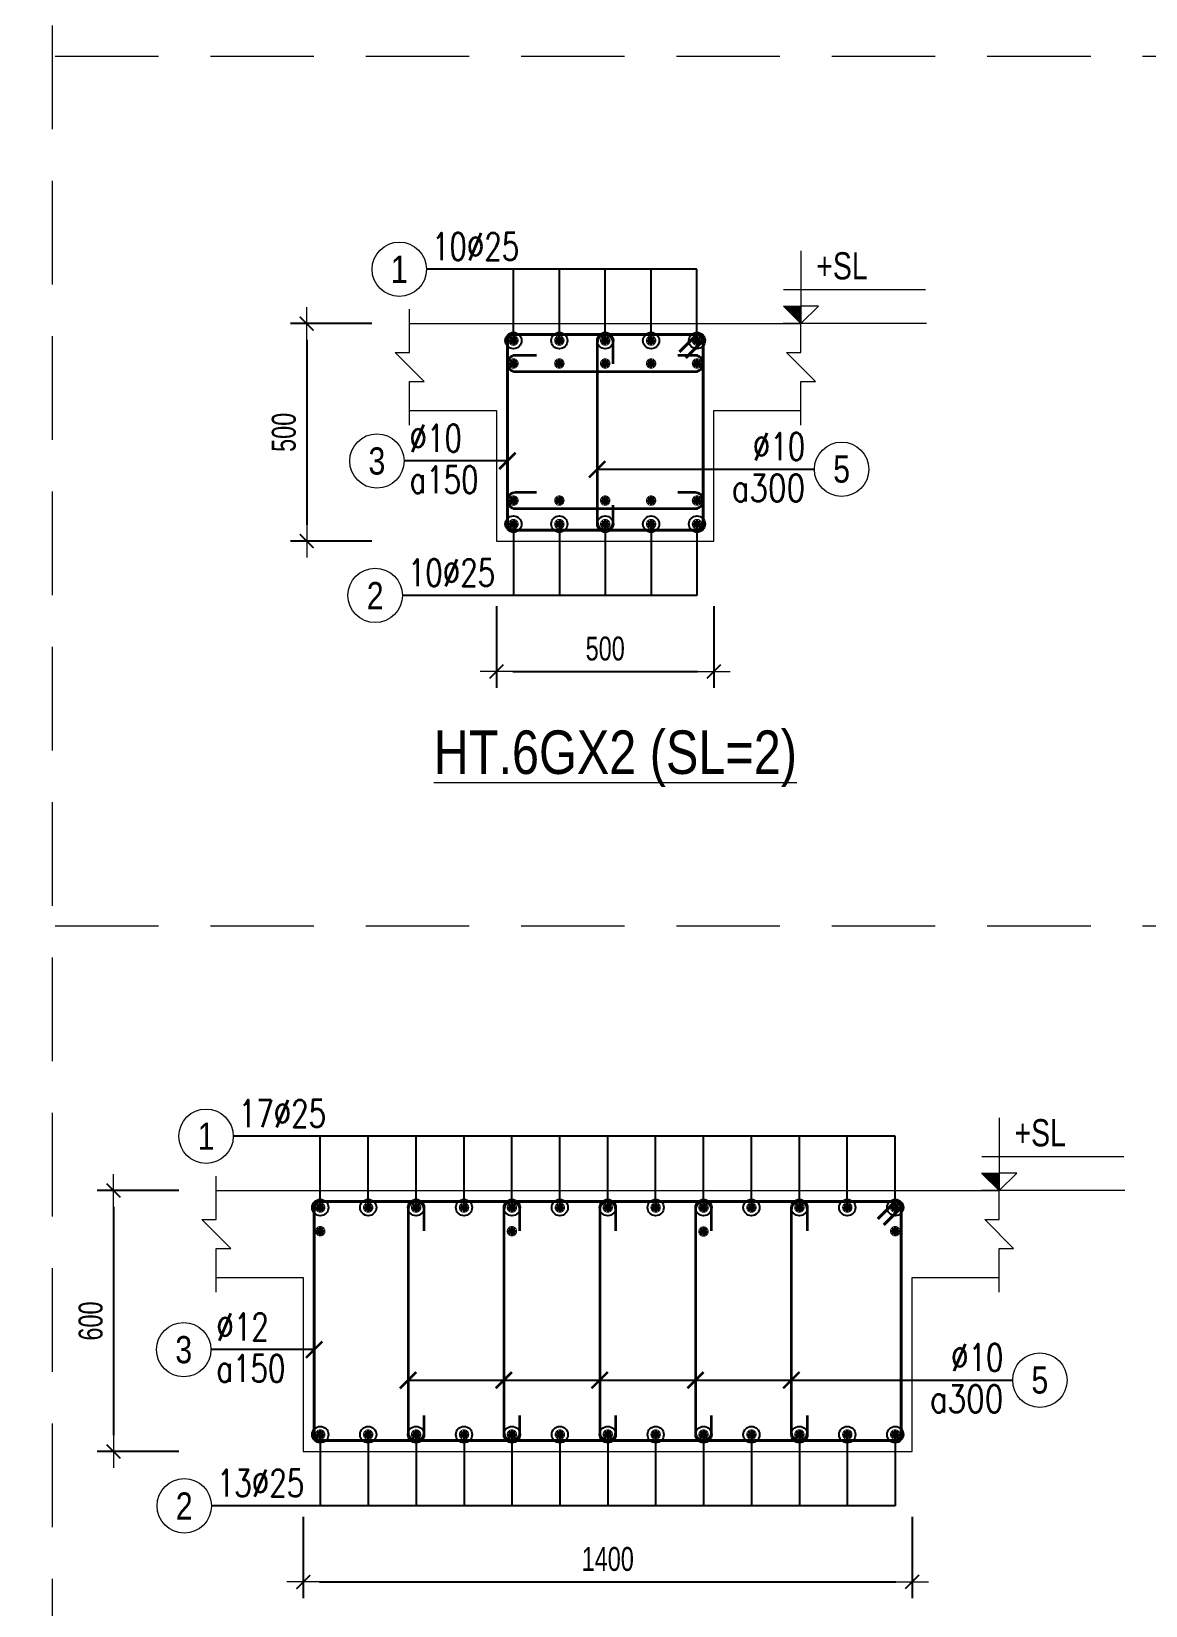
# Model space of a CAD drawing. Header units: millimetres. Extents: x 225489 to 327520, y -235866 to -221866.
# Drawn here: x 254151 to 256713, y -229428 to -225809 of the extents above; entities that cross this region are included whole.
import ezdxf
from ezdxf.enums import TextEntityAlignment as Align

# ---------------------------------------------------------------- set-up
doc = ezdxf.new("R2010")
doc.units = ezdxf.units.MM
doc.header["$PDMODE"] = 3
doc.linetypes.add('HIDDEN2', pattern=[4.762499999999999, 3.175, -1.5875])
doc.layers.get('0').update_dxf_attribs({"lineweight": 20})
doc.layers.get('Defpoints').update_dxf_attribs({"color": 151, "lineweight": 9})
for name, color, linetype, lineweight in [('NDC_S_ANNO', 7, 'Continuous', 20), ('NDC_S_CONTINUOUS', 3, 'Continuous', 20), ('NDC_S_DIM', 1, 'Continuous', 15), ('NDC_S_HIDDEN', 8, 'HIDDEN2', 13), ('NDC_S_REBAR', 4, 'Continuous', 35), ('NDC_S_STIRRUP', 4, 'Continuous', 40), ('NDC_S_TEXT SYMBOL', 7, 'Continuous', 20), ('NDC_S_THIN LINE', 8, 'Continuous', 9), ('NDC_S_VN TEXT', 7, 'Continuous', 20)]:
    doc.layers.add(name, color=color, linetype=linetype, lineweight=lineweight)
doc.styles.add('ARIAL', font='arial.ttf', dxfattribs={"width": 0.8})
doc.styles.add('NDC_ANNO', font='', dxfattribs={"width": 0.8})
doc.styles.add('NDC_DIM', font='', dxfattribs={"width": 0.75})
doc.styles.add('NDC_EN TXT', font='romans.shx', dxfattribs={"width": 0.8})
doc.styles.get('NDC_ANNO').set_extended_font_data('Dotum')
doc.styles.get('NDC_DIM').set_extended_font_data('Dotum')
doc.dimstyles.new('NDC_dim_25', dxfattribs={"dimscale": 25, "dimtxt": 2.2, "dimasz": 1.5, "dimexe": 1.5, "dimexo": 2.5, "dimgap": 1, "dimtad": 1, "dimdec": 0, "dimzin": 0, "dimdsep": 46, "dimtxsty": 'NDC_DIM', "dimblk": 'DIMMARK', "dimcen": 0.09, "dimdle": 1.2, "dimclrd": 1, "dimclre": 1, "dimclrt": 3, "dimadec": 0, "dimazin": 0, "dimtfac": 1, "dimtdec": 0, "dimtix": 1, "dimtofl": 0, "dimtmove": 0, "dimatfit": 3, "dimfxl": 6, "dimfxlon": 1, "dimtolj": 1, "dimtzin": 0, "dimarcsym": 0})

# ---------------------------------------------------------------- blocks, each defined once
blk = doc.blocks.new('kata_block_TD')
at = {"color": 6, "linetype": 'ByBlock', "lineweight": -2, "style": 'ARIAL', "width": 0.8}
blk.add_attdef('SECTDET2', text='', height=5, dxfattribs=at).set_placement((0, 7.970649532882817), align=Align.CENTER)
at = {"color": 0, "linetype": 'ByBlock', "lineweight": -2, "style": 'ARIAL', "width": 0.8}
blk.add_attdef('SECTDET1', text='', height=5, dxfattribs=at).set_placement((0, 1.470649532882817), align=Align.CENTER)
at = {"color": 3, "lineweight": 25, "style": 'ARIAL', "width": 0.8}
blk.add_attdef('SSCALE', text='', height=2.5, dxfattribs=at).set_placement((0, -3.998868953555331), align=Align.CENTER)
blk = doc.blocks.new('kata_block_CT')
at = {"layer": 'NDC_S_ANNO'}
blk.add_hatch(color=3, dxfattribs=at).paths.add_polyline_path([(0, 1.596954857557648), (-1.612010908633238, 1.596954857557648), (0, 0)])
at = {"layer": 'NDC_S_ANNO', "ltscale": 50}
h = blk.add_hatch(dxfattribs=at)
h.set_pattern_fill('ANSI31', color=256, scale=1.406250541793835, style=0)
h.set_pattern_definition([(45.00000000000001, (0, 5.456968210637569e-12), (-3.157122508925224, 3.157122508925225), [])])
h.paths.add_polyline_path([(0, 1.596954857557648), (0, 0), (1.612010908924276, 1.596954857557648)])
for p, q in [((-1.592704896858777, 3.140833880479477), (11.46947077315417, 3.140833880479477)), ((11.56125648126181, 5.456968210637569e-12), (-1.63869572513795, 5.456968210637569e-12))]:
    blk.add_line(p, q, dxfattribs=at)
for points in [[(0, 6.69495074864426), (0, 0)], [(0, 0), (-1.612010908924276, 1.596954857557648), (0, 1.596954857557648)], [(0, 0), (1.612010908924276, 1.596954857557648), (0, 1.596954857557648)]]:
    blk.add_lwpolyline(points, dxfattribs=at)
at = {"layer": 'NDC_S_ANNO', "color": 8, "ltscale": 50}
blk.add_lwpolyline([(0, 0), (-1.612010908633238, 1.596954857557648), (0, 1.596954857557648)], dxfattribs=at)
at = {"layer": 'NDC_S_TEXT SYMBOL', "color": 3, "style": 'NDC_ANNO', "width": 0.8}
blk.add_attdef('CT', (1.409564409346785, 4.068271311703938), '', height=2.5, dxfattribs=at)
blk = doc.blocks.new('DIMMARK')
at = {"layer": 'NDC_S_DIM', "color": 1}
blk.add_line((-1.5, 0), (1, 0), dxfattribs=at)
at = {"layer": 'NDC_S_DIM', "color": 2, "const_width": 0.1}
blk.add_lwpolyline([(-0.4242640687119285, -0.4242640687119285), (0.4242640687119285, 0.4242640687119285)], dxfattribs=at)
blk = doc.blocks.new('*D116')
at = {"layer": 'Defpoints', "color": 0, "transparency": 16777216}
for p in [(255220.6489089042, -226980.4652427746), (255720.6489089042, -226980.4652427746), (255720.6489089042, -227280.4652427746)]:
    blk.add_point(p, dxfattribs=at)
at = {"layer": 'NDC_S_DIM', "color": 1, "lineweight": -2, "transparency": 16777216}
for p, q in [((255220.6489089042, -227130.4652427746), (255220.6489089042, -227317.9652427746)), ((255720.6489089042, -227130.4652427746), (255720.6489089042, -227317.9652427746)), ((255258.1489089042, -227280.4652427746), (255683.1489089042, -227280.4652427746))]:
    blk.add_line(p, q, dxfattribs=at)
at = {"layer": 'NDC_S_DIM', "color": 1, "lineweight": -2, "transparency": 16777216, "xscale": 37.5, "yscale": 37.5, "zscale": 37.5, "rotation": 180}
blk.add_blockref('DIMMARK', (255220.6489089042, -227280.4652427746), dxfattribs=at)
at = {"layer": 'NDC_S_DIM', "color": 1, "lineweight": -2, "transparency": 16777216, "xscale": 37.5, "yscale": 37.5, "zscale": 37.5}
blk.add_blockref('DIMMARK', (255720.6489089042, -227280.4652427746), dxfattribs=at)
at = {"layer": 'NDC_S_DIM', "color": 3, "transparency": 16777216, "insert": (255470.6489089042, -227227.9652427746), "char_height": 55.00000000000001, "attachment_point": 5, "style": 'NDC_DIM'}
blk.add_mtext('\\A1;500', dxfattribs=at)
blk = doc.blocks.new('*D117')
at = {"layer": 'Defpoints', "color": 0, "transparency": 16777216}
for p in [(255290.3220334485, -226480.4652427746), (254784.3220334485, -226980.4652427746), (255290.3220334485, -226980.4652427746)]:
    blk.add_point(p, dxfattribs=at)
at = {"layer": 'NDC_S_DIM', "color": 1, "lineweight": -2, "transparency": 16777216}
for p, q in [((254934.3220334485, -226480.4652427746), (254746.8220334485, -226480.4652427746)), ((254784.3220334485, -226517.9652427746), (254784.3220334485, -226942.9652427746)), ((254934.3220334485, -226980.4652427746), (254746.8220334485, -226980.4652427746))]:
    blk.add_line(p, q, dxfattribs=at)
at = {"layer": 'NDC_S_DIM', "color": 1, "lineweight": -2, "transparency": 16777216, "xscale": 37.5, "yscale": 37.5, "zscale": 37.5}
for p, rotation in [((254784.3220334485, -226480.4652427746), 90), ((254784.3220334485, -226980.4652427746), 270)]:
    blk.add_blockref('DIMMARK', p, dxfattribs=dict(at, rotation=rotation))
at = {"layer": 'NDC_S_DIM', "color": 3, "transparency": 16777216, "insert": (254731.8220334486, -226730.4652427745), "char_height": 55.00000000000001, "attachment_point": 5, "rotation": 90, "style": 'NDC_DIM'}
blk.add_mtext('\\A1;500', dxfattribs=at)
blk = doc.blocks.new('kata_block_THEP')
at = {"layer": 'NDC_S_REBAR', "color": 0}
for p, q in [((-0.5, 0), (0.5, 0)), ((-0.3535533905960619, 0.353553390592424), (0.3535533905960619, -0.353553390592424)), ((0.3535533905960619, 0.353553390592424), (-0.3535533905960619, -0.353553390592424)), ((0, 0.5), (0, -0.5))]:
    blk.add_line(p, q, dxfattribs=at)
at = {"layer": 'NDC_S_REBAR', "color": 0, "const_width": 0.08333333333333334}
blk.add_lwpolyline([(-0.5, -1.818989403545856e-12, 1), (0.5000000000145519, -1.818989403545856e-12, 1), (-0.5, -1.818989403545856e-12, 1)], format="xyb", dxfattribs=at)
blk = doc.blocks.new('*U11')
blk.add_circle((-2.5, 0), 2.5)
at = {"layer": 'NDC_S_VN TEXT', "color": 3, "style": 'NDC_EN TXT', "width": 0.75}
blk.add_attdef('DK1', (0.5, 0.8455043070534884), '', height=2.5, dxfattribs=at)
at = {"layer": 'NDC_S_VN TEXT', "color": 7, "style": 'ARIAL', "width": 0.8}
blk.add_attdef('SH2', text='', height=2.5, dxfattribs=at).set_placement((-2.5, 0), align=Align.MIDDLE)
blk = doc.blocks.new('*U12')
blk.add_circle((-2.5, 0), 2.5)
at = {"layer": 'NDC_S_VN TEXT', "color": 3, "style": 'NDC_EN TXT', "width": 0.75}
for tag, p in [('DK1', (0.5, 0.8455043070534884)), ('KC1', (0.5, -2.972544307831413))]:
    blk.add_attdef(tag, p, '', height=2.5, dxfattribs=at)
at = {"layer": 'NDC_S_VN TEXT', "color": 7, "style": 'ARIAL', "width": 0.8}
blk.add_attdef('SH2', text='', height=2.5, dxfattribs=at).set_placement((-2.5, 0), align=Align.MIDDLE)
blk = doc.blocks.new('*U15')
blk.add_circle((2.5, 0), 2.5)
at = {"layer": 'NDC_S_VN TEXT', "color": 3, "style": 'NDC_EN TXT'}
for tag, width, p in [('DK2', 0.75, (-0.85, 0.8455043070534884)), ('KC2', 0.8, (-0.85, -2.972544307831413))]:
    blk.add_attdef(tag, text='', height=2.5, dxfattribs=dict(at, width=width)).set_placement(p, align=Align.RIGHT)
at = {"layer": 'NDC_S_VN TEXT', "color": 7, "style": 'ARIAL', "width": 0.8}
blk.add_attdef('SH3', text='', height=2.5, dxfattribs=at).set_placement((2.5, 0), align=Align.MIDDLE)
blk = doc.blocks.new('*D130')
at = {"layer": 'Defpoints', "color": 0, "transparency": 16777216}
for p in [(254776.4469965662, -229073.9738189818), (256176.4469965662, -229073.9738189818), (256176.4469965662, -229373.9738189818)]:
    blk.add_point(p, dxfattribs=at)
at = {"layer": 'NDC_S_DIM', "color": 1, "lineweight": -2, "transparency": 16777216}
for p, q in [((254776.4469965662, -229223.9738189818), (254776.4469965662, -229411.4738189818)), ((256176.4469965662, -229223.9738189818), (256176.4469965662, -229411.4738189818)), ((254813.9469965662, -229373.9738189818), (256138.9469965662, -229373.9738189818))]:
    blk.add_line(p, q, dxfattribs=at)
at = {"layer": 'NDC_S_DIM', "color": 1, "lineweight": -2, "transparency": 16777216, "xscale": 37.5, "yscale": 37.5, "zscale": 37.5, "rotation": 180}
blk.add_blockref('DIMMARK', (254776.4469965662, -229373.9738189818), dxfattribs=at)
at = {"layer": 'NDC_S_DIM', "color": 1, "lineweight": -2, "transparency": 16777216, "xscale": 37.5, "yscale": 37.5, "zscale": 37.5}
blk.add_blockref('DIMMARK', (256176.4469965662, -229373.9738189818), dxfattribs=at)
at = {"layer": 'NDC_S_DIM', "color": 3, "transparency": 16777216, "insert": (255476.4469965662, -229321.4738189818), "char_height": 55.00000000000001, "attachment_point": 5, "style": 'NDC_DIM'}
blk.add_mtext('\\A1;1400', dxfattribs=at)
blk = doc.blocks.new('*D131')
at = {"layer": 'Defpoints', "color": 0, "transparency": 16777216}
for p in [(254846.1201211105, -228473.9738189818), (254340.1201211105, -229073.9738189818), (254846.1201211105, -229073.9738189818)]:
    blk.add_point(p, dxfattribs=at)
at = {"layer": 'NDC_S_DIM', "color": 1, "lineweight": -2, "transparency": 16777216}
for p, q in [((254490.1201211105, -228473.9738189818), (254302.6201211105, -228473.9738189818)), ((254340.1201211105, -228511.4738189818), (254340.1201211105, -229036.4738189818)), ((254490.1201211105, -229073.9738189818), (254302.6201211105, -229073.9738189818))]:
    blk.add_line(p, q, dxfattribs=at)
at = {"layer": 'NDC_S_DIM', "color": 1, "lineweight": -2, "transparency": 16777216, "xscale": 37.5, "yscale": 37.5, "zscale": 37.5}
for p, rotation in [((254340.1201211105, -228473.9738189818), 90), ((254340.1201211105, -229073.9738189818), 270)]:
    blk.add_blockref('DIMMARK', p, dxfattribs=dict(at, rotation=rotation))
at = {"layer": 'NDC_S_DIM', "color": 3, "transparency": 16777216, "insert": (254287.6201211106, -228773.9738189818), "char_height": 55.00000000000001, "attachment_point": 5, "rotation": 90, "style": 'NDC_DIM'}
blk.add_mtext('\\A1;600', dxfattribs=at)

msp = doc.modelspace()

# ---------------------------------------------------------------- linework, layer by layer
at = {"layer": 'NDC_S_CONTINUOUS'}
for points in [[(255020.6489089042, -226480.4652427746), (255220.6489089042, -226480.4652427746), (255220.6489089042, -226480.4652427746), (255720.6489089042, -226480.4652427746), (255720.6489089042, -226480.4652427746), (255920.6489089042, -226480.4652427746)], [(255020.6489089042, -226680.4652427746), (255220.6489089042, -226680.4652427746), (255220.6489089042, -226980.4652427746), (255720.6489089042, -226980.4652427746), (255720.6489089042, -226680.4652427746), (255920.6489089042, -226680.4652427746)], [(254576.4469965662, -228473.9738189818), (254776.4469965662, -228473.9738189818), (254776.4469965662, -228473.9738189818), (256176.4469965662, -228473.9738189818), (256176.4469965662, -228473.9738189818), (256376.4469965662, -228473.9738189818)], [(254576.4469965662, -228673.9738189818), (254776.4469965662, -228673.9738189818), (254776.4469965662, -229073.9738189818), (256176.4469965662, -229073.9738189818), (256176.4469965662, -228673.9738189818), (256376.4469965662, -228673.9738189818)]]:
    msp.add_lwpolyline(points, dxfattribs=at)
at = {"layer": 'NDC_S_HIDDEN', "ltscale": 75}
for p, q in [((254198.91826281, -221865.8761660784), (254198.91826281, -235865.8761660625)), ((264444.9620122843, -225865.8761660739), (246514.3854507044, -225865.8761660738)), ((264444.9620122843, -227865.8761660716), (246514.3854507044, -227865.8761660715))]:
    msp.add_line(p, q, dxfattribs=at)
at = {"layer": 'NDC_S_REBAR'}
for points in [[(255489.0809089042, -226572.8099327079), (255489.0809089042, -226523.896762898, 0.9999999999999999), (255452.2169089041, -226523.896762898), (255452.2169089041, -226937.0332427745, 0.9999999999999999), (255489.0809089042, -226937.0332427745), (255489.0809089042, -226897.7763517657, -0.414213562)], [(255312.9940787142, -226553.6912818608), (255264.0809089044, -226553.6912818608, 0.9999999999999999), (255264.0809089044, -226590.5552818609), (255677.2169089043, -226590.5552818609, 0.9999999999999999), (255677.2169089043, -226553.6912818608), (255637.9600178955, -226553.6912818608, -0.414213562)], [(255312.9940787142, -226868.981973224), (255264.0809089044, -226868.981973224, 0.9999999999999999), (255264.0809089044, -226905.8459732241), (255677.2169089043, -226905.8459732241, 0.9999999999999999), (255677.2169089043, -226868.981973224), (255637.9600178955, -226868.981973224, -0.414213562)], [(255054.3453334302, -228566.3185089151), (255054.3453334302, -228517.4053391053, 0.9999999999999999), (255017.4813334302, -228517.4053391053), (255017.4813334302, -229030.5418189817, 0.9999999999999999), (255054.3453334302, -229030.5418189817), (255054.3453334302, -228991.2849279729, -0.414213562)], [(255274.4126597022, -228566.3185089151), (255274.4126597022, -228517.4053391053, 0.9999999999999999), (255237.5486597022, -228517.4053391053), (255237.5486597022, -229030.5418189817, 0.9999999999999999), (255274.4126597022, -229030.5418189817), (255274.4126597022, -228991.2849279729, -0.414213562)], [(255494.7459930396, -228566.3185089151), (255494.7459930396, -228517.4053391053, 0.9999999999999999), (255457.8819930395, -228517.4053391053), (255457.8819930395, -229030.5418189818, 0.9999999999999999), (255494.7459930396, -229030.5418189818), (255494.7459930396, -228991.2849279729, -0.414213562)], [(255715.0793263769, -228566.3185089151), (255715.0793263769, -228517.4053391053, 0.9999999999999999), (255678.2153263769, -228517.4053391053), (255678.2153263769, -229030.5418189818, 0.9999999999999999), (255715.0793263769, -229030.5418189818), (255715.0793263769, -228991.2849279729, -0.414213562)], [(255935.4126597102, -228566.3185089152), (255935.4126597102, -228517.4053391053, 0.9999999999999999), (255898.5486597102, -228517.4053391053), (255898.5486597102, -229030.5418189818, 0.9999999999999999), (255935.4126597102, -229030.5418189818), (255935.4126597102, -228991.284927973, -0.414213562)]]:
    msp.add_lwpolyline(points, format="xyb", dxfattribs=at)
at = {"layer": 'NDC_S_STIRRUP'}
for points in [[(255641.6489089042, -226545.4652427746), (255681.6489089042, -226505.4652427746, -0.414213562), (255695.6489089042, -226519.4652427746), (255695.6489089042, -226941.4652427746, -0.414213562), (255681.6489089042, -226955.4652427746), (255259.6489089042, -226955.4652427746, -0.414213562), (255245.6489089042, -226941.4652427746), (255245.6489089042, -226519.4652427746, -0.414213562), (255259.6489089042, -226505.4652427746), (255681.6489089042, -226505.4652427746, -0.414213562), (255695.6489089042, -226519.4652427746), (255655.6489089042, -226559.4652427746)], [(256097.4469965662, -228538.9738189818), (256137.4469965662, -228498.9738189818, -0.414213562), (256151.4469965662, -228512.9738189818), (256151.4469965662, -229034.9738189818, -0.414213562), (256137.4469965662, -229048.9738189818), (254815.4469965662, -229048.9738189818, -0.414213562), (254801.4469965662, -229034.9738189818), (254801.4469965662, -228512.9738189818, -0.414213562), (254815.4469965662, -228498.9738189818), (256137.4469965662, -228498.9738189818, -0.414213562), (256151.4469965662, -228512.9738189818), (256111.4469965662, -228552.9738189818)]]:
    msp.add_lwpolyline(points, format="xyb", dxfattribs=at)
at = {"layer": 'NDC_S_THIN LINE'}
for points in [[(255020.6489089042, -226713.7985761079), (255020.6489089042, -226613.7985761079), (255053.9822422375, -226613.7985761079), (254987.3155755709, -226547.1319094412), (255020.6489089042, -226547.1319094412), (255020.6489089042, -226447.1319094412)], [(255920.6489089042, -226713.7985761079), (255920.6489089042, -226613.7985761079), (255953.9822422375, -226613.7985761079), (255887.3155755709, -226547.1319094412), (255920.6489089042, -226547.1319094412), (255920.6489089042, -226447.1319094412)], [(254576.4469965662, -228707.3071523151), (254576.4469965662, -228607.3071523151), (254609.7803298995, -228607.3071523151), (254543.1136632329, -228540.6404856484), (254576.4469965663, -228540.6404856484), (254576.4469965663, -228440.6404856484)], [(256376.4469965662, -228707.3071523151), (256376.4469965662, -228607.3071523151), (256409.7803298995, -228607.3071523151), (256343.1136632329, -228540.6404856484), (256376.4469965663, -228540.6404856484), (256376.4469965663, -228440.6404856484)]]:
    msp.add_lwpolyline(points, dxfattribs=at)

# ---------------------------------------------------------------- block references
at = {"layer": 'NDC_S_REBAR', "xscale": 22, "yscale": 22, "zscale": 22}
for p in [(255259.6489089042, -226519.4652427746), (255681.6489089042, -226519.4652427746), (255259.6489089042, -226572.1232818608), (255681.6489089042, -226572.1232818608), (255259.6489089042, -226887.413973224), (255365.1489089042, -226887.413973224), (255470.6489089042, -226887.413973224), (255576.1489089042, -226887.413973224), (255681.6489089042, -226887.413973224), (255259.6489089042, -226941.4652427746), (255365.1489089042, -226941.4652427746), (255470.6489089042, -226941.4652427746), (255576.1489089042, -226941.4652427746), (255681.6489089042, -226941.4652427746), (254815.4469965662, -228512.9738189818), (254925.6136632329, -228512.9738189818), (255035.7803298995, -228512.9738189818), (255145.9469965662, -228512.9738189818), (255256.1136632329, -228512.9738189818), (255366.2803298995, -228512.9738189818), (255476.4469965662, -228512.9738189818), (255586.6136632329, -228512.9738189818), (255696.7803298995, -228512.9738189818), (255806.9469965662, -228512.9738189818), (255917.1136632329, -228512.9738189818), (256027.2803298995, -228512.9738189818), (256137.4469965662, -228512.9738189818), (254815.4469965662, -228567.4467240676), (255256.1136632329, -228567.4467240676), (255696.6473263768, -228568.2760101614), (256137.4469965662, -228567.4467240676), (254815.4469965662, -229034.9738189818), (254925.6136632329, -229034.9738189818), (255035.7803298995, -229034.9738189818), (255145.9469965662, -229034.9738189818), (255256.1136632329, -229034.9738189818), (255366.2803298995, -229034.9738189818), (255476.4469965662, -229034.9738189818), (255586.6136632329, -229034.9738189818), (255696.7803298995, -229034.9738189818), (255806.9469965662, -229034.9738189818), (255917.1136632329, -229034.9738189818), (256027.2803298995, -229034.9738189818), (256137.4469965662, -229034.9738189818)]:
    msp.add_blockref('kata_block_THEP', p, dxfattribs=at)
at = {"layer": 'NDC_S_REBAR', "xscale": -22, "yscale": 22, "zscale": 22, "rotation": 180}
for p in [(255365.1489089042, -226519.4652427746), (255470.6489089042, -226519.4652427746), (255576.1489089042, -226519.4652427746), (255365.1489089042, -226572.1232818608), (255470.6489089042, -226572.1232818608), (255576.1489089042, -226572.1232818608)]:
    msp.add_blockref('kata_block_THEP', p, dxfattribs=at)
at = {"layer": 'NDC_S_THIN LINE', "xscale": 25, "yscale": 25, "zscale": 25}
for name, p, values in [('*U11', (255059.6489089042, -226355.4652427746), {'SH2': '1', 'DK1': '10%%c25'}), ('*U12', (255008.1489089042, -226796.2859133841), {'SH2': '3', 'DK1': '%%c10', 'KC1': 'a150'}), ('*U15', (255951.7051077684, -226815.3815056614), {'SH3': '5', 'DK2': '%%c10', 'KC2': 'a300'}), ('*U11', (255004.1904610557, -227105.4652427746), {'SH2': '2', 'DK1': '10%%c25'}), ('*U11', (254615.4469965662, -228348.9738189818), {'SH2': '1', 'DK1': '17%%c25'}), ('*U12', (254563.9469965662, -228839.7944895914), {'SH2': '3', 'DK1': '%%c12', 'KC1': 'a150'}), ('*U15', (256407.5031954304, -228909.964225858), {'SH3': '5', 'DK2': '%%c10', 'KC2': 'a300'}), ('*U11', (254565.1380281894, -229198.9738189818), {'SH2': '2', 'DK1': '13%%c25'})]:
    msp.add_blockref(name, p, dxfattribs=at).add_auto_attribs(values)
at = {"layer": 'NDC_S_VN TEXT', "xscale": 25, "yscale": 25, "zscale": 25}
for p in [(255920.6489089042, -226480.4652427746), (256376.4469965662, -228473.9738189818)]:
    msp.add_blockref('kata_block_CT', p, dxfattribs=at).add_auto_attribs({'CT': '+SL'})
at = {"layer": 'NDC_S_VN TEXT'}
ref = msp.add_blockref('kata_block_TD', (255493.9072832618, -227545.3708897116), dxfattribs=dict(at, xscale=20, yscale=20, zscale=20))
ref.add_attrib('SECTDET1', '%%uHT.6GX2 (SL=2)', dxfattribs={"layer": '0', "color": 0, "linetype": 'ByBlock', "lineweight": -2, "height": 100, "style": 'ARIAL', "width": 0.8}).set_placement((255493.9072832618, -227515.9578990539), align=Align.CENTER)

# ---------------------------------------------------------------- dimensions: what is measured, and where the dimension line sits
at = {"layer": 'NDC_S_DIM'}
for base, p1, p2, picture, middle in [((254784.3220334485, -226980.4652427746), (255290.3220334485, -226480.4652427746), (255290.3220334485, -226980.4652427746), '*D117', (254731.8220334486, -226730.4652427745)), ((254340.1201211105, -229073.9738189818), (254846.1201211105, -228473.9738189818), (254846.1201211105, -229073.9738189818), '*D131', (254287.6201211106, -228773.9738189818))]:
    dim = msp.add_linear_dim(base=base, p1=p1, p2=p2, angle=270, dimstyle='NDC_dim_25', dxfattribs=at)
    dim.commit()
    dim.dimension.update_dxf_attribs({"geometry": picture, "text_midpoint": middle})
for base, p1, p2, picture, middle in [((255720.6489089042, -227280.4652427746), (255220.6489089042, -226980.4652427746), (255720.6489089042, -226980.4652427746), '*D116', (255470.6489089042, -227227.9652427746)), ((256176.4469965662, -229373.9738189818), (254776.4469965662, -229073.9738189818), (256176.4469965662, -229073.9738189818), '*D130', (255476.4469965662, -229321.4738189818))]:
    dim = msp.add_linear_dim(base=base, p1=p1, p2=p2, dimstyle='NDC_dim_25', dxfattribs=at)
    dim.commit()
    dim.dimension.update_dxf_attribs({"geometry": picture, "text_midpoint": middle})

# ---------------------------------------------------------------- leaders
at = {"layer": 'NDC_S_THIN LINE'}
for points, override in [([(255259.6489089042, -226519.4652427746), (255259.6489089042, -226355.4652427746), (255059.6489089042, -226355.4652427746)], {"dimldrblk": 'DotBlank'}), ([(255365.1489089042, -226519.4652427746), (255365.1489089042, -226355.4652427746), (255059.6489089042, -226355.4652427746)], {"dimldrblk": 'DotBlank'}), ([(255470.6489089043, -226519.4652427745), (255470.6489089043, -226355.4652427745), (255059.6489089042, -226355.4652427746)], {"dimldrblk": 'DotBlank'}), ([(255576.1489089043, -226519.4652427745), (255576.1489089043, -226355.4652427745), (255059.6489089042, -226355.4652427746)], {"dimldrblk": 'DotBlank'}), ([(255681.6489089042, -226519.4652427746), (255681.6489089042, -226355.4652427746), (255059.6489089042, -226355.4652427746)], {"dimldrblk": 'DotBlank'}), ([(255245.6489089042, -226796.2859133841), (255008.1489089042, -226796.2859133841)], {"dimldrblk": 'ArchTick'}), ([(255452.2169089041, -226815.3815056614), (255951.7051077684, -226815.3815056614)], {"dimldrblk": 'ArchTick'}), ([(255259.6489089042, -226941.4652427746), (255259.6489089042, -227105.4652427746), (255004.1904610557, -227105.4652427746)], {"dimldrblk": 'DotBlank'}), ([(255365.1489089042, -226941.4652427746), (255365.1489089042, -227105.4652427746), (255004.1904610557, -227105.4652427746)], {"dimldrblk": 'DotBlank'}), ([(255470.6489089042, -226941.4652427746), (255470.6489089042, -227105.4652427746), (255004.1904610557, -227105.4652427746)], {"dimldrblk": 'DotBlank'}), ([(255576.1489089042, -226941.4652427746), (255576.1489089042, -227105.4652427746), (255004.1904610557, -227105.4652427746)], {"dimldrblk": 'DotBlank'}), ([(255681.6489089042, -226941.4652427746), (255681.6489089042, -227105.4652427746), (255004.1904610557, -227105.4652427746)], {"dimldrblk": 'DotBlank'}), ([(254815.4469965662, -228512.9738189818), (254815.4469965662, -228348.9738189818), (254615.4469965662, -228348.9738189818)], {"dimldrblk": 'DotBlank'}), ([(256137.4469965662, -228512.9738189818), (256137.4469965662, -228348.9738189818), (254615.4469965662, -228348.9738189818)], {"dimldrblk": 'DotBlank'}), ([(254925.613663233, -228512.9738189818), (254925.613663233, -228348.9738189818), (254725.613663233, -228348.9738189818)], {"dimldrblk": 'DotBlank'}), ([(255035.7803298995, -228512.9738189818), (255035.7803298995, -228348.9738189818), (254835.7803298995, -228348.9738189818)], {"dimldrblk": 'DotBlank'}), ([(255145.9469965662, -228512.9738189818), (255145.9469965662, -228348.9738189818), (254945.9469965662, -228348.9738189818)], {"dimldrblk": 'DotBlank'}), ([(255256.113663233, -228512.9738189818), (255256.113663233, -228348.9738189818), (255056.113663233, -228348.9738189818)], {"dimldrblk": 'DotBlank'}), ([(255366.2803298995, -228512.9738189818), (255366.2803298995, -228348.9738189818), (255166.2803298995, -228348.9738189818)], {"dimldrblk": 'DotBlank'}), ([(255476.4469965662, -228512.9738189818), (255476.4469965662, -228348.9738189818), (255276.4469965662, -228348.9738189818)], {"dimldrblk": 'DotBlank'}), ([(255586.6136632329, -228512.9738189818), (255586.6136632329, -228348.9738189818), (255386.6136632329, -228348.9738189818)], {"dimldrblk": 'DotBlank'}), ([(255696.7803298997, -228512.9738189818), (255696.7803298997, -228348.9738189818), (255496.7803298997, -228348.9738189818)], {"dimldrblk": 'DotBlank'}), ([(255806.9469965664, -228512.9738189818), (255806.9469965664, -228348.9738189818), (255606.9469965664, -228348.9738189818)], {"dimldrblk": 'DotBlank'}), ([(255917.1136632329, -228512.9738189818), (255917.1136632329, -228348.9738189818), (255717.1136632329, -228348.9738189818)], {"dimldrblk": 'DotBlank'}), ([(256027.2803298997, -228512.9738189818), (256027.2803298997, -228348.9738189818), (255827.2803298997, -228348.9738189818)], {"dimldrblk": 'DotBlank'}), ([(254801.4469965662, -228839.7944895914), (254563.9469965662, -228839.7944895914)], {"dimldrblk": 'ArchTick'}), ([(255017.4813334302, -228909.964225858), (256407.5031954304, -228909.964225858)], {"dimldrblk": 'ArchTick'}), ([(255237.5486597022, -228909.964225858), (256407.5031954304, -228909.964225858)], {"dimldrblk": 'ArchTick'}), ([(255457.8819930395, -228909.964225858), (256407.5031954304, -228909.964225858)], {"dimldrblk": 'ArchTick'}), ([(255678.2153263769, -228909.964225858), (256030.0549167613, -228909.964225858)], {"dimldrblk": 'ArchTick'}), ([(255898.5486597102, -228909.964225858), (256218.6460525733, -228909.964225858)], {"dimldrblk": 'ArchTick'}), ([(254815.4469965662, -229034.9738189818), (254815.4469965662, -229198.9738189818), (254565.1380281894, -229198.9738189818)], {"dimldrblk": 'DotBlank'}), ([(256137.4469965662, -229034.9738189818), (256137.4469965662, -229198.9738189818), (254565.1380281894, -229198.9738189818)], {"dimldrblk": 'DotBlank'}), ([(254925.613663233, -229034.9738189818), (254925.613663233, -229198.9738189818), (254675.3046948562, -229198.9738189818)], {"dimldrblk": 'DotBlank'}), ([(255035.7803298995, -229034.9738189818), (255035.7803298995, -229198.9738189818), (254785.4713615227, -229198.9738189818)], {"dimldrblk": 'DotBlank'}), ([(255145.9469965662, -229034.9738189818), (255145.9469965662, -229198.9738189818), (254895.6380281894, -229198.9738189818)], {"dimldrblk": 'DotBlank'}), ([(255256.113663233, -229034.9738189818), (255256.113663233, -229198.9738189818), (255005.8046948562, -229198.9738189818)], {"dimldrblk": 'DotBlank'}), ([(255366.2803298995, -229034.9738189818), (255366.2803298995, -229198.9738189818), (255115.9713615227, -229198.9738189818)], {"dimldrblk": 'DotBlank'}), ([(255476.4469965662, -229034.9738189818), (255476.4469965662, -229198.9738189818), (255226.1380281894, -229198.9738189818)], {"dimldrblk": 'DotBlank'}), ([(255586.6136632329, -229034.9738189818), (255586.6136632329, -229198.9738189818), (255336.304694856, -229198.9738189818)], {"dimldrblk": 'DotBlank'}), ([(255696.7803298997, -229034.9738189818), (255696.7803298997, -229198.9738189818), (255446.4713615229, -229198.9738189818)], {"dimldrblk": 'DotBlank'}), ([(255806.9469965664, -229034.9738189818), (255806.9469965664, -229198.9738189818), (255556.6380281895, -229198.9738189818)], {"dimldrblk": 'DotBlank'}), ([(255917.1136632329, -229034.9738189818), (255917.1136632329, -229198.9738189818), (255666.804694856, -229198.9738189818)], {"dimldrblk": 'DotBlank'}), ([(256027.2803298997, -229034.9738189818), (256027.2803298997, -229198.9738189818), (255776.9713615229, -229198.9738189818)], {"dimldrblk": 'DotBlank'})]:
    msp.add_leader(points, dimstyle='NDC_dim_25', override=override, dxfattribs=at)

doc.saveas('drawing.dxf')
